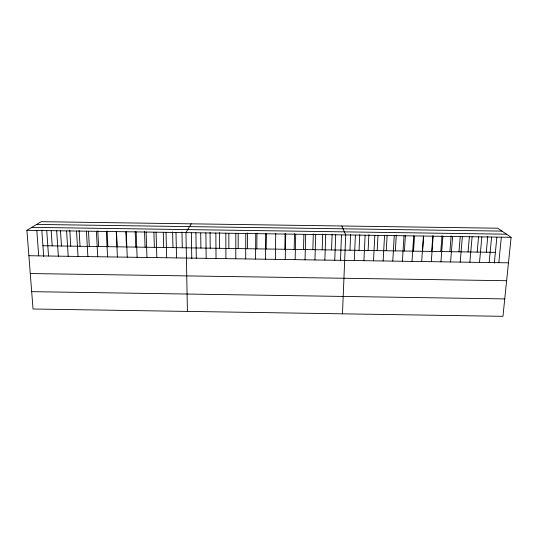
<?xml version="1.0" encoding="UTF-8"?>
<svg xmlns="http://www.w3.org/2000/svg" width="538" height="538" viewBox="0 0 538 538"><rect width="100%" height="100%" fill="white"/><g stroke="black" fill="none" stroke-linecap="round" stroke-linejoin="round"><path stroke-width="0.81" d="M235.799 258.785L235.799 233.337M238.179 248.59L238.193 233.64M245.678 258.933L245.779 233.479M247.507 248.724L247.574 232.941M255.563 259.074L255.758 233.626M256.834 248.865L256.962 233.075M265.456 259.222L265.738 233.768M266.162 249L266.337 234.043M275.348 259.37L275.732 233.351M284.831 249.276L285.12 233.485M285.241 259.518L285.718 234.057M294.165 249.41L294.515 233.62M295.14 259.659L295.712 234.198M303.506 249.545L303.889 234.588M305.039 259.807L305.705 234.346M312.847 249.686L313.311 233.889M314.945 259.955L315.705 234.487M322.195 249.82L322.706 234.03M324.851 260.103L325.705 234.635M331.543 249.955L332.114 234.164M334.757 260.251L335.712 234.776M340.467 260.89L341.482 235.133M342.471 313.822L345.719 234.924L341.845 225.987M349.962 250.224L350.641 234.427M354.286 260.54L355.423 235.059M359.034 250.358L359.767 234.561M363.903 260.681L365.134 235.2M368.106 250.493L368.893 234.696M373.52 260.822L374.845 235.341M377.178 250.627L377.979 235.657M383.143 260.964L384.562 235.483M386.257 250.762L387.104 235.785M392.767 261.105L394.28 235.624M395.343 250.89L396.291 235.086M402.397 261.246L403.998 235.765M404.421 251.024L405.423 235.22M412.027 261.394L413.722 235.906M413.507 251.159L414.509 236.182M421.657 261.535L423.446 236.047M422.592 251.293L423.648 236.316M431.684 251.428L432.848 235.617M431.294 261.676L433.177 236.182M440.777 251.555L442.001 235.745M440.931 261.818L442.909 236.323M449.876 251.69L451.147 235.879M450.575 261.966L452.64 236.464M458.968 251.824L460.225 236.841M460.212 262.107L462.377 236.606M468.067 251.959L469.452 236.142M469.862 262.248L472.115 236.747M477.172 252.093L478.605 236.276M479.513 262.389L481.86 236.888M486.278 252.228L487.764 236.411M489.163 262.531L491.604 237.029M494.328 263.169L496.843 237.372M498.813 262.678L501.349 237.171M511.1 237.312L502.956 316.317L33.033 309.007L26.9 230.318L41.191 221.683L497.737 228.213L511.1 237.312L26.9 230.318M191.198 223.828L185.946 232.618L187.412 311.408M36.658 224.42L501.974 231.098M31.803 227.359L506.514 234.191M42.932 245.725L495.384 252.356M28.877 255.718L508.471 262.82M30.269 273.546L506.628 280.715M31.681 291.657L504.752 298.906M36.819 230.459L38.702 255.866M41.796 229.975L43.712 256.491M46.739 230.607L48.534 256.014M51.177 230.936L52.206 245.866M60.451 230.244L61.48 246.001M56.665 230.748L58.366 256.155M66.591 230.889L68.198 256.303M69.785 230.378L70.76 246.135M76.524 231.037L78.037 256.451M79.12 230.513L80.041 246.269M86.457 231.179L87.876 256.592M88.501 231.474L89.321 246.411M96.396 231.32L97.714 256.74M97.795 230.782L98.609 246.545M107.136 230.916L107.896 246.68M106.336 231.468L107.56 256.888M116.517 231.878L117.183 246.814M116.275 231.609L117.405 257.029M126.222 231.75L127.257 257.177M125.865 232.012L126.477 246.949M136.168 231.898L137.109 257.325M135.179 231.32L135.771 247.09M144.534 231.454L145.072 247.224M146.114 232.039L146.968 257.467M153.915 232.423L154.372 247.359M156.067 232.181L156.827 257.615M163.27 232.557L163.673 247.5M166.027 232.329L166.686 257.763M172.604 231.858L172.98 247.635M175.987 232.47L176.551 257.904M181.972 231.999L182.288 247.769M191.346 232.961L191.777 258.684M195.913 232.759L196.289 258.2M200.714 233.095L200.909 248.045M205.879 232.9L206.162 258.348M210.069 232.403L210.224 248.179M215.846 233.048L216.034 258.489M219.443 232.537L219.538 248.314M225.819 233.189L225.913 258.637M228.818 233.505L228.858 248.455"/></g></svg>
